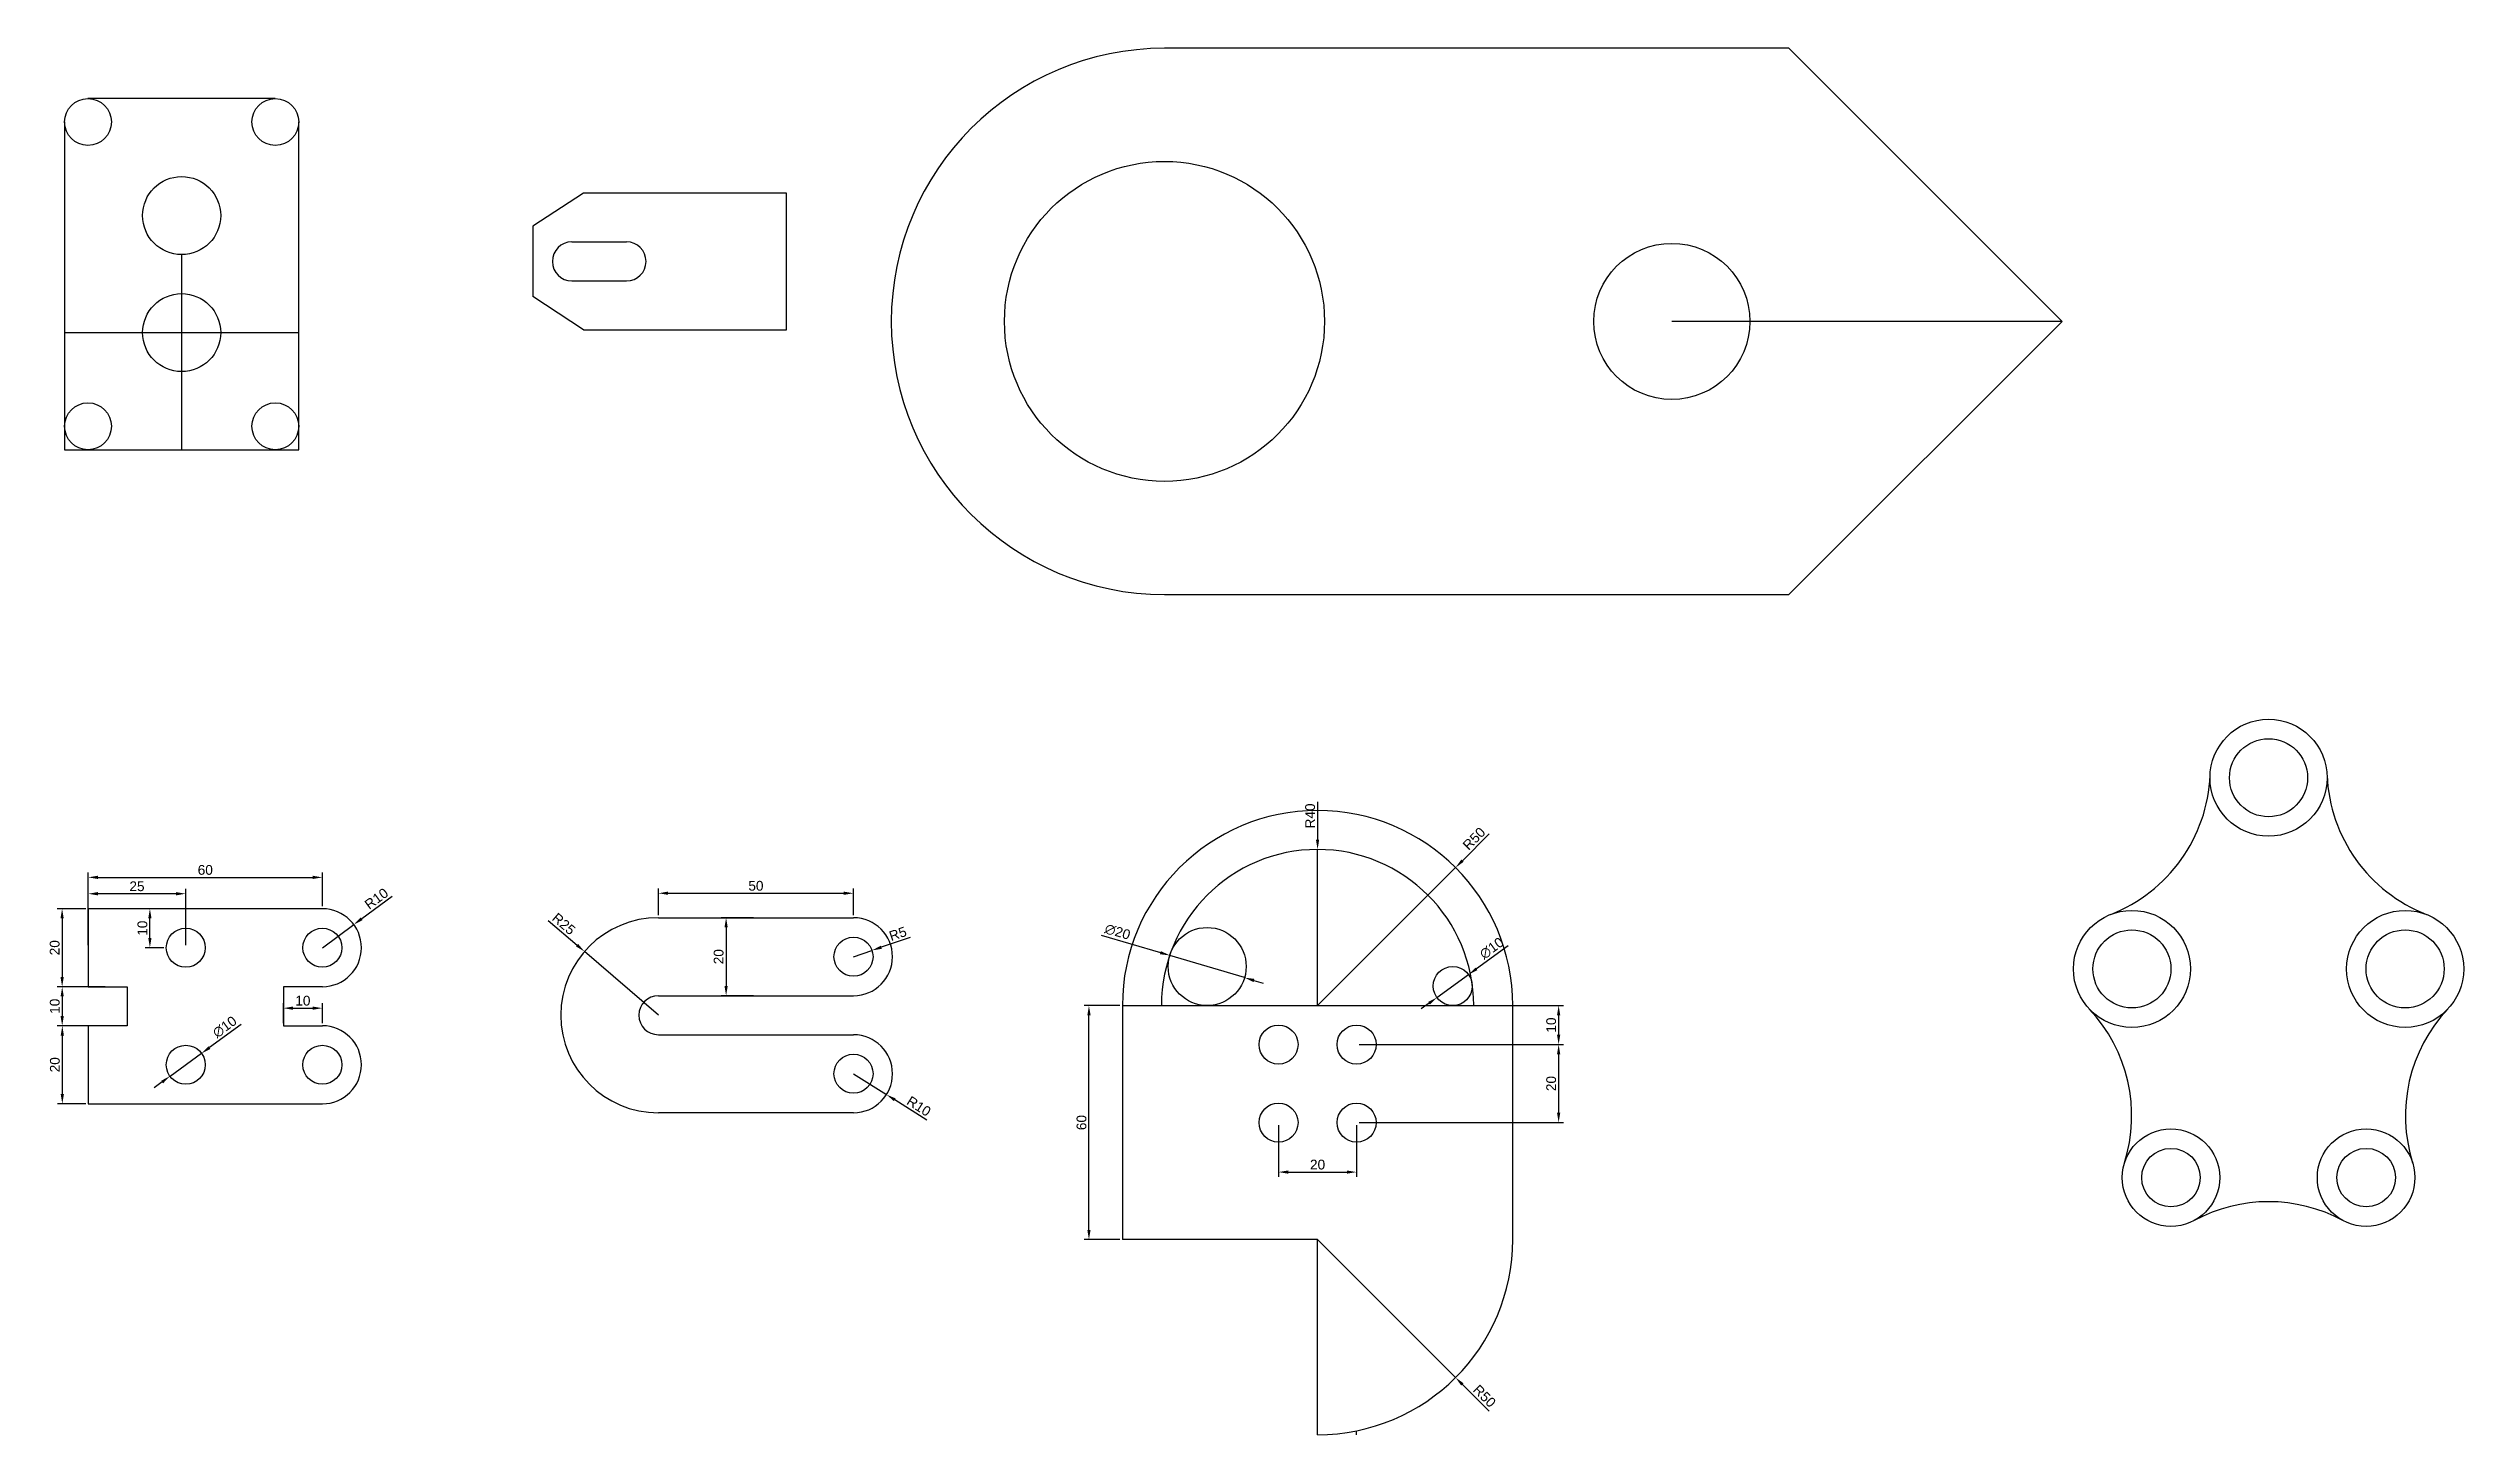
# Model space of a CAD drawing. Header units: millimetres. Extents: x 2995 to 3613, y 2030 to 2385.
import ezdxf

# ---------------------------------------------------------------- set-up
doc = ezdxf.new("R2010")
doc.units = ezdxf.units.MM
doc.styles.get("Standard").update_dxf_attribs({"font": 'arial.ttf'})
doc.dimstyles.new('Annotative', dxfattribs={"dimscale": 0, "dimtxt": 2.5, "dimasz": 2.5, "dimexe": 1.25, "dimexo": 0.625, "dimtad": 1, "dimtxsty": 'Standard', "dimcen": 2.5, "dimadec": 0, "dimazin": 0, "dimtfac": 1, "dimtmove": 0, "dimatfit": 3, "dimfxl": 1, "dimarcsym": 0})
doc.dimstyles.new('ISO-25', dxfattribs={"dimtxt": 2.5, "dimasz": 2.5, "dimexe": 1.25, "dimexo": 0.625, "dimtad": 1, "dimtxsty": 'Standard', "dimcen": 2.5, "dimadec": 0, "dimazin": 0, "dimtfac": 1, "dimtmove": 0, "dimatfit": 3, "dimfxl": 1, "dimarcsym": 0})

# ---------------------------------------------------------------- blocks, each defined once
blk = doc.blocks.new('*D2')
at = {"color": 0, "lineweight": -2, "transparency": 16777216}
for p, q in [((3004.77, 2165.28), (3004.77, 2173.94)), ((3007.27, 2172.69), (3062.27, 2172.69)), ((3064.77, 2165.28), (3064.77, 2173.94))]:
    blk.add_line(p, q, dxfattribs=at)
at = {"color": 0, "transparency": 16777216}
for points in [[(3007.27, 2173.11), (3007.27, 2172.27), (3004.77, 2172.69)], [(3062.27, 2173.11), (3062.27, 2172.27), (3064.77, 2172.69)]]:
    blk.add_solid(points, dxfattribs=at)
at = {"layer": 'Defpoints', "color": 0, "transparency": 16777216}
for p in [(3064.77, 2172.69), (3004.77, 2164.66), (3064.77, 2164.66)]:
    blk.add_point(p, dxfattribs=at)
at = {"color": 0, "transparency": 16777216, "insert": (3034.77, 2174.59), "char_height": 2.5, "attachment_point": 5}
blk.add_mtext('60', dxfattribs=at)
blk = doc.blocks.new('*D3')
at = {"color": 0, "lineweight": -2, "transparency": 16777216}
for p, q in [((3004.15, 2164.66), (2996.84, 2164.66)), ((2998.09, 2162.16), (2998.09, 2147.16)), ((3004.15, 2144.66), (2996.84, 2144.66))]:
    blk.add_line(p, q, dxfattribs=at)
at = {"color": 0, "transparency": 16777216}
for points in [[(2997.67, 2162.16), (2998.51, 2162.16), (2998.09, 2164.66)], [(2997.67, 2147.16), (2998.51, 2147.16), (2998.09, 2144.66)]]:
    blk.add_solid(points, dxfattribs=at)
at = {"layer": 'Defpoints', "color": 0, "transparency": 16777216}
for p in [(3004.77, 2164.66), (2998.09, 2144.66), (3004.77, 2144.66)]:
    blk.add_point(p, dxfattribs=at)
at = {"color": 0, "transparency": 16777216, "insert": (2996.19, 2154.66), "char_height": 2.5, "attachment_point": 5, "rotation": 90}
blk.add_mtext('20', dxfattribs=at)
blk = doc.blocks.new('*D4')
at = {"color": 0, "lineweight": -2, "transparency": 16777216}
for p, q in [((3082.66, 2167.83), (3074.84, 2162.07)), ((3064.77, 2154.66), (3072.82, 2160.59))]:
    blk.add_line(p, q, dxfattribs=at)
at = {"color": 0, "transparency": 16777216}
blk.add_solid([(3074.59, 2162.41), (3075.08, 2161.74), (3072.82, 2160.59)], dxfattribs=at)
at = {"layer": 'Defpoints', "color": 0, "transparency": 16777216}
for p in [(3072.82, 2160.59), (3064.77, 2154.66)]:
    blk.add_point(p, dxfattribs=at)
at = {"color": 0, "transparency": 16777216, "insert": (3078.62, 2167.23), "char_height": 2.5, "attachment_point": 5, "rotation": 36.3861}
blk.add_mtext('R10', dxfattribs=at)
blk = doc.blocks.new('*D5')
at = {"color": 0, "lineweight": -2, "transparency": 16777216}
for p, q in [((3034.15, 2164.66), (3019.33, 2164.66)), ((3020.58, 2157.16), (3020.58, 2162.16)), ((3024.15, 2154.66), (3019.33, 2154.66))]:
    blk.add_line(p, q, dxfattribs=at)
at = {"color": 0, "transparency": 16777216}
for points in [[(3020.16, 2162.16), (3020.99, 2162.16), (3020.58, 2164.66)], [(3020.16, 2157.16), (3020.99, 2157.16), (3020.58, 2154.66)]]:
    blk.add_solid(points, dxfattribs=at)
at = {"layer": 'Defpoints', "color": 0, "transparency": 16777216}
for p in [(3020.58, 2164.66), (3034.77, 2164.66), (3024.77, 2154.66)]:
    blk.add_point(p, dxfattribs=at)
at = {"color": 0, "transparency": 16777216, "insert": (3018.67, 2159.66), "char_height": 2.5, "attachment_point": 5, "rotation": 90}
blk.add_mtext('10', dxfattribs=at)
blk = doc.blocks.new('*D6')
at = {"color": 0, "lineweight": -2, "transparency": 16777216}
for p, q in [((3043.96, 2134.97), (3035.84, 2129.06)), ((3025.73, 2121.72), (3033.82, 2127.6)), ((3023.71, 2120.25), (3021.68, 2118.78))]:
    blk.add_line(p, q, dxfattribs=at)
at = {"color": 0, "transparency": 16777216}
for points in [[(3035.59, 2129.4), (3036.08, 2128.73), (3033.82, 2127.6)], [(3023.46, 2120.58), (3023.95, 2119.91), (3025.73, 2121.72)]]:
    blk.add_solid(points, dxfattribs=at)
at = {"layer": 'Defpoints', "color": 0, "transparency": 16777216}
for p in [(3033.82, 2127.6), (3025.73, 2121.72)]:
    blk.add_point(p, dxfattribs=at)
at = {"color": 0, "transparency": 16777216, "insert": (3039.75, 2134.35), "char_height": 2.5, "attachment_point": 5, "rotation": 36.00447}
blk.add_mtext('∅10', dxfattribs=at)
blk = doc.blocks.new('*D7')
at = {"color": 0, "lineweight": -2, "transparency": 16777216}
for p, q in [((3009.15, 2144.66), (2996.86, 2144.66)), ((2998.11, 2142.16), (2998.11, 2137.16)), ((3009.15, 2134.66), (2996.86, 2134.66))]:
    blk.add_line(p, q, dxfattribs=at)
at = {"color": 0, "transparency": 16777216}
for points in [[(2997.69, 2142.16), (2998.52, 2142.16), (2998.11, 2144.66)], [(2997.69, 2137.16), (2998.52, 2137.16), (2998.11, 2134.66)]]:
    blk.add_solid(points, dxfattribs=at)
at = {"layer": 'Defpoints', "color": 0, "transparency": 16777216}
for p in [(3009.77, 2144.66), (2998.11, 2134.66), (3009.77, 2134.66)]:
    blk.add_point(p, dxfattribs=at)
at = {"color": 0, "transparency": 16777216, "insert": (2996.21, 2139.66), "char_height": 2.5, "attachment_point": 5, "rotation": 90}
blk.add_mtext('10', dxfattribs=at)
blk = doc.blocks.new('*D8')
at = {"color": 0, "lineweight": -2, "transparency": 16777216}
for p, q in [((3009.15, 2134.66), (2996.89, 2134.66)), ((2998.14, 2132.16), (2998.14, 2117.16)), ((3004.15, 2114.66), (2996.89, 2114.66))]:
    blk.add_line(p, q, dxfattribs=at)
at = {"color": 0, "transparency": 16777216}
for points in [[(2997.72, 2132.16), (2998.55, 2132.16), (2998.14, 2134.66)], [(2997.72, 2117.16), (2998.55, 2117.16), (2998.14, 2114.66)]]:
    blk.add_solid(points, dxfattribs=at)
at = {"layer": 'Defpoints', "color": 0, "transparency": 16777216}
for p in [(3009.77, 2134.66), (2998.14, 2114.66), (3004.77, 2114.66)]:
    blk.add_point(p, dxfattribs=at)
at = {"color": 0, "transparency": 16777216, "insert": (2996.24, 2124.66), "char_height": 2.5, "attachment_point": 5, "rotation": 90}
blk.add_mtext('20', dxfattribs=at)
blk = doc.blocks.new('*D9')
at = {"color": 0, "lineweight": -2, "transparency": 16777216}
for p, q in [((3004.77, 2155.28), (3004.77, 2169.75)), ((3027.27, 2168.5), (3007.27, 2168.5)), ((3029.77, 2155.28), (3029.77, 2169.75))]:
    blk.add_line(p, q, dxfattribs=at)
at = {"color": 0, "transparency": 16777216}
for points in [[(3007.27, 2168.92), (3007.27, 2168.08), (3004.77, 2168.5)], [(3027.27, 2168.92), (3027.27, 2168.08), (3029.77, 2168.5)]]:
    blk.add_solid(points, dxfattribs=at)
at = {"layer": 'Defpoints', "color": 0, "transparency": 16777216}
for p in [(3004.77, 2168.5), (3004.77, 2154.66), (3029.77, 2154.66)]:
    blk.add_point(p, dxfattribs=at)
at = {"color": 0, "transparency": 16777216, "insert": (3017.27, 2170.4), "char_height": 2.5, "attachment_point": 5}
blk.add_mtext('25', dxfattribs=at)
blk = doc.blocks.new('*D10')
at = {"color": 0, "lineweight": -2, "transparency": 16777216}
for p, q in [((3054.77, 2135.28), (3054.77, 2140.42)), ((3057.27, 2139.17), (3062.27, 2139.17)), ((3064.77, 2135.28), (3064.77, 2140.42))]:
    blk.add_line(p, q, dxfattribs=at)
at = {"color": 0, "transparency": 16777216}
for points in [[(3057.27, 2139.58), (3057.27, 2138.75), (3054.77, 2139.17)], [(3062.27, 2139.58), (3062.27, 2138.75), (3064.77, 2139.17)]]:
    blk.add_solid(points, dxfattribs=at)
at = {"layer": 'Defpoints', "color": 0, "transparency": 16777216}
for p in [(3064.77, 2139.17), (3054.77, 2134.66), (3064.77, 2134.66)]:
    blk.add_point(p, dxfattribs=at)
at = {"color": 0, "transparency": 16777216, "insert": (3059.77, 2141.07), "char_height": 2.5, "attachment_point": 5}
blk.add_mtext('10', dxfattribs=at)
blk = doc.blocks.new('*D11')
at = {"color": 0, "lineweight": -2, "transparency": 16777216}
for p, q in [((3122.65, 2161.68), (3130.03, 2155.32)), ((3150.85, 2137.36), (3131.92, 2153.69))]:
    blk.add_line(p, q, dxfattribs=at)
at = {"color": 0, "transparency": 16777216}
blk.add_solid([(3130.3, 2155.63), (3129.75, 2155), (3131.92, 2153.69)], dxfattribs=at)
at = {"layer": 'Defpoints', "color": 0, "transparency": 16777216}
for p in [(3131.92, 2153.69), (3150.85, 2137.36)]:
    blk.add_point(p, dxfattribs=at)
at = {"color": 0, "transparency": 16777216, "insert": (3126.63, 2160.76), "char_height": 2.5, "attachment_point": 5, "rotation": 319.22528}
blk.add_mtext('R25', dxfattribs=at)
blk = doc.blocks.new('*D12')
at = {"color": 0, "lineweight": -2, "transparency": 16777216}
for p, q in [((3200.85, 2152.36), (3205.59, 2153.97)), ((3215.34, 2157.28), (3207.95, 2154.77))]:
    blk.add_line(p, q, dxfattribs=at)
at = {"color": 0, "transparency": 16777216}
blk.add_solid([(3207.82, 2155.17), (3208.09, 2154.38), (3205.59, 2153.97)], dxfattribs=at)
at = {"layer": 'Defpoints', "color": 0, "transparency": 16777216}
for p in [(3205.59, 2153.97), (3200.85, 2152.36)]:
    blk.add_point(p, dxfattribs=at)
at = {"color": 0, "transparency": 16777216, "insert": (3212.22, 2158.23), "char_height": 2.5, "attachment_point": 5, "rotation": 18.77005}
blk.add_mtext('R5', dxfattribs=at)
blk = doc.blocks.new('*D13')
at = {"color": 0, "lineweight": -2, "transparency": 16777216}
for p, q in [((3200.85, 2122.36), (3209.3, 2117.02)), ((3219.63, 2110.49), (3211.42, 2115.68))]:
    blk.add_line(p, q, dxfattribs=at)
at = {"color": 0, "transparency": 16777216}
blk.add_solid([(3211.64, 2116.03), (3211.2, 2115.33), (3209.3, 2117.02)], dxfattribs=at)
at = {"layer": 'Defpoints', "color": 0, "transparency": 16777216}
for p in [(3200.85, 2122.36), (3209.3, 2117.02)]:
    blk.add_point(p, dxfattribs=at)
at = {"color": 0, "transparency": 16777216, "insert": (3217.6, 2114.02), "char_height": 2.5, "attachment_point": 5, "rotation": 327.70089}
blk.add_mtext('R10', dxfattribs=at)
blk = doc.blocks.new('*D14')
at = {"color": 0, "lineweight": -2, "transparency": 16777216}
for p, q in [((3175.23, 2162.36), (3166.96, 2162.36)), ((3168.21, 2159.86), (3168.21, 2144.86)), ((3175.23, 2142.36), (3166.96, 2142.36))]:
    blk.add_line(p, q, dxfattribs=at)
at = {"color": 0, "transparency": 16777216}
for points in [[(3167.8, 2159.86), (3168.63, 2159.86), (3168.21, 2162.36)], [(3167.8, 2144.86), (3168.63, 2144.86), (3168.21, 2142.36)]]:
    blk.add_solid(points, dxfattribs=at)
at = {"layer": 'Defpoints', "color": 0, "transparency": 16777216}
for p in [(3175.85, 2162.36), (3168.21, 2142.36), (3175.85, 2142.36)]:
    blk.add_point(p, dxfattribs=at)
at = {"color": 0, "transparency": 16777216, "insert": (3166.31, 2152.36), "char_height": 2.5, "attachment_point": 5, "rotation": 90}
blk.add_mtext('20', dxfattribs=at)
blk = doc.blocks.new('*D15')
at = {"color": 0, "lineweight": -2, "transparency": 16777216}
for p, q in [((3150.85, 2162.98), (3150.85, 2169.87)), ((3153.35, 2168.62), (3198.35, 2168.62)), ((3200.85, 2162.98), (3200.85, 2169.87))]:
    blk.add_line(p, q, dxfattribs=at)
at = {"color": 0, "transparency": 16777216}
for points in [[(3153.35, 2169.04), (3153.35, 2168.21), (3150.85, 2168.62)], [(3198.35, 2169.04), (3198.35, 2168.21), (3200.85, 2168.62)]]:
    blk.add_solid(points, dxfattribs=at)
at = {"layer": 'Defpoints', "color": 0, "transparency": 16777216}
for p in [(3200.85, 2168.62), (3150.85, 2162.36), (3200.85, 2162.36)]:
    blk.add_point(p, dxfattribs=at)
at = {"color": 0, "transparency": 16777216, "insert": (3175.85, 2170.52), "char_height": 2.5, "attachment_point": 5}
blk.add_mtext('50', dxfattribs=at)
blk = doc.blocks.new('*D16')
at = {"color": 0, "lineweight": -2, "transparency": 16777216}
for p, q in [((3269.13, 2139.84), (3259.93, 2139.84)), ((3261.18, 2082.34), (3261.18, 2137.34)), ((3269.13, 2079.84), (3259.93, 2079.84))]:
    blk.add_line(p, q, dxfattribs=at)
at = {"color": 0, "transparency": 16777216}
for points in [[(3260.77, 2137.34), (3261.6, 2137.34), (3261.18, 2139.84)], [(3260.77, 2082.34), (3261.6, 2082.34), (3261.18, 2079.84)]]:
    blk.add_solid(points, dxfattribs=at)
at = {"layer": 'Defpoints', "color": 0, "transparency": 16777216}
for p in [(3261.18, 2139.84), (3269.76, 2139.84), (3269.76, 2079.84)]:
    blk.add_point(p, dxfattribs=at)
at = {"color": 0, "transparency": 16777216, "insert": (3259.28, 2109.84), "char_height": 2.5, "attachment_point": 5, "rotation": 90}
blk.add_mtext('60', dxfattribs=at)
blk = doc.blocks.new('*D17')
at = {"color": 0, "lineweight": -2, "transparency": 16777216}
for p, q in [((3264.33, 2157.91), (3279.49, 2153.4)), ((3301.06, 2146.99), (3281.89, 2152.69)), ((3303.45, 2146.27), (3305.85, 2145.56))]:
    blk.add_line(p, q, dxfattribs=at)
at = {"color": 0, "transparency": 16777216}
for points in [[(3279.61, 2153.8), (3279.37, 2153), (3281.89, 2152.69)], [(3303.57, 2146.67), (3303.33, 2145.87), (3301.06, 2146.99)]]:
    blk.add_solid(points, dxfattribs=at)
at = {"layer": 'Defpoints', "color": 0, "transparency": 16777216}
for p in [(3281.89, 2152.69), (3301.06, 2146.99)]:
    blk.add_point(p, dxfattribs=at)
at = {"color": 0, "transparency": 16777216, "insert": (3268.51, 2158.73), "char_height": 2.5, "attachment_point": 5, "rotation": 343.43012}
blk.add_mtext('∅20', dxfattribs=at)
blk = doc.blocks.new('*D18')
at = {"color": 0, "lineweight": -2, "transparency": 16777216}
for p, q in [((3368.59, 2155.14), (3360.47, 2149.24)), ((3350.35, 2141.9), (3358.44, 2147.77)), ((3348.33, 2140.43), (3346.3, 2138.96))]:
    blk.add_line(p, q, dxfattribs=at)
at = {"color": 0, "transparency": 16777216}
for points in [[(3360.22, 2149.58), (3360.71, 2148.91), (3358.44, 2147.77)], [(3348.08, 2140.77), (3348.57, 2140.09), (3350.35, 2141.9)]]:
    blk.add_solid(points, dxfattribs=at)
at = {"layer": 'Defpoints', "color": 0, "transparency": 16777216}
for p in [(3358.44, 2147.77), (3350.35, 2141.9)]:
    blk.add_point(p, dxfattribs=at)
at = {"color": 0, "transparency": 16777216, "insert": (3364.38, 2154.52), "char_height": 2.5, "attachment_point": 5, "rotation": 35.98609}
blk.add_mtext('∅10', dxfattribs=at)
blk = doc.blocks.new('*D19')
at = {"color": 0, "lineweight": -2, "transparency": 16777216}
for p, q in [((3330.38, 2129.84), (3382.78, 2129.84)), ((3381.53, 2127.34), (3381.53, 2112.34)), ((3330.38, 2109.84), (3382.78, 2109.84))]:
    blk.add_line(p, q, dxfattribs=at)
at = {"color": 0, "transparency": 16777216}
for points in [[(3381.11, 2127.34), (3381.94, 2127.34), (3381.53, 2129.84)], [(3381.11, 2112.34), (3381.94, 2112.34), (3381.53, 2109.84)]]:
    blk.add_solid(points, dxfattribs=at)
at = {"layer": 'Defpoints', "color": 0, "transparency": 16777216}
for p in [(3329.76, 2129.84), (3329.76, 2109.84), (3381.53, 2109.84)]:
    blk.add_point(p, dxfattribs=at)
at = {"color": 0, "transparency": 16777216, "insert": (3379.62, 2119.84), "char_height": 2.5, "attachment_point": 5, "rotation": 90}
blk.add_mtext('20', dxfattribs=at)
blk = doc.blocks.new('*D20')
at = {"color": 0, "lineweight": -2, "transparency": 16777216}
for p, q in [((3320.38, 2139.84), (3382.78, 2139.84)), ((3381.53, 2137.34), (3381.53, 2132.34)), ((3357.2, 2129.84), (3382.78, 2129.84))]:
    blk.add_line(p, q, dxfattribs=at)
at = {"color": 0, "transparency": 16777216}
for points in [[(3381.11, 2137.34), (3381.94, 2137.34), (3381.53, 2139.84)], [(3381.11, 2132.34), (3381.94, 2132.34), (3381.53, 2129.84)]]:
    blk.add_solid(points, dxfattribs=at)
at = {"layer": 'Defpoints', "color": 0, "transparency": 16777216}
for p in [(3319.76, 2139.84), (3356.58, 2129.84), (3381.53, 2129.84)]:
    blk.add_point(p, dxfattribs=at)
at = {"color": 0, "transparency": 16777216, "insert": (3379.62, 2134.84), "char_height": 2.5, "attachment_point": 5, "rotation": 90}
blk.add_mtext('10', dxfattribs=at)
blk = doc.blocks.new('*D21')
at = {"color": 0, "lineweight": -2, "transparency": 16777216}
for p, q in [((3319.76, 2192.05), (3319.76, 2182.34)), ((3319.76, 2139.84), (3319.76, 2179.84))]:
    blk.add_line(p, q, dxfattribs=at)
at = {"color": 0, "transparency": 16777216}
blk.add_solid([(3319.34, 2182.34), (3320.17, 2182.34), (3319.76, 2179.84)], dxfattribs=at)
at = {"layer": 'Defpoints', "color": 0, "transparency": 16777216}
for p in [(3319.76, 2179.84), (3319.76, 2139.84)]:
    blk.add_point(p, dxfattribs=at)
at = {"color": 0, "transparency": 16777216, "insert": (3317.85, 2188.44), "char_height": 2.5, "attachment_point": 5, "rotation": 90}
blk.add_mtext('R40', dxfattribs=at)
blk = doc.blocks.new('*D25')
at = {"color": 0, "lineweight": -2, "transparency": 16777216}
for p, q in [((3363.75, 2183.83), (3356.88, 2176.96)), ((3319.76, 2139.84), (3355.11, 2175.19))]:
    blk.add_line(p, q, dxfattribs=at)
at = {"color": 0, "transparency": 16777216}
blk.add_solid([(3356.58, 2177.25), (3357.17, 2176.67), (3355.11, 2175.19)], dxfattribs=at)
at = {"layer": 'Defpoints', "color": 0, "transparency": 16777216}
for p in [(3355.11, 2175.19), (3319.76, 2139.84)]:
    blk.add_point(p, dxfattribs=at)
at = {"color": 0, "transparency": 16777216, "insert": (3359.85, 2182.62), "char_height": 2.5, "attachment_point": 5, "rotation": 45}
blk.add_mtext('R50', dxfattribs=at)
blk = doc.blocks.new('*D23')
at = {"color": 0, "lineweight": -2, "transparency": 16777216}
for p, q in [((3319.76, 2079.84), (3355.11, 2044.48)), ((3363.75, 2035.84), (3356.88, 2042.71))]:
    blk.add_line(p, q, dxfattribs=at)
at = {"color": 0, "transparency": 16777216}
blk.add_solid([(3357.17, 2043.01), (3356.58, 2042.42), (3355.11, 2044.48)], dxfattribs=at)
at = {"layer": 'Defpoints', "color": 0, "transparency": 16777216}
for p in [(3319.76, 2079.84), (3355.11, 2044.48)]:
    blk.add_point(p, dxfattribs=at)
at = {"color": 0, "transparency": 16777216, "insert": (3362.54, 2039.74), "char_height": 2.5, "attachment_point": 5, "rotation": 315}
blk.add_mtext('R50', dxfattribs=at)
blk = doc.blocks.new('*D24')
at = {"color": 0, "lineweight": -2, "transparency": 16777216}
for p, q in [((3309.76, 2109.21), (3309.76, 2095.9)), ((3329.76, 2109.21), (3329.76, 2095.9)), ((3312.26, 2097.15), (3327.26, 2097.15))]:
    blk.add_line(p, q, dxfattribs=at)
at = {"color": 0, "transparency": 16777216}
for points in [[(3312.26, 2097.57), (3312.26, 2096.74), (3309.76, 2097.15)], [(3327.26, 2097.57), (3327.26, 2096.74), (3329.76, 2097.15)]]:
    blk.add_solid(points, dxfattribs=at)
at = {"layer": 'Defpoints', "color": 0, "transparency": 16777216}
for p in [(3309.76, 2109.84), (3329.76, 2109.84), (3329.76, 2097.15)]:
    blk.add_point(p, dxfattribs=at)
at = {"color": 0, "transparency": 16777216, "insert": (3319.76, 2099.06), "char_height": 2.5, "attachment_point": 5}
blk.add_mtext('20', dxfattribs=at)

msp = doc.modelspace()

# ---------------------------------------------------------------- linework, layer by layer
for p, q in [((3440.533, 2385.199), (3280.533, 2385.199)), ((3280.533, 2385.199), (3280.533, 2385.199)), ((3440.533, 2385.199), (3510.533, 2315.199)), ((3052.713, 2372.318), (3004.713, 2372.318)), ((2998.713, 2366.318), (2998.713, 2282.318)), ((3058.713, 2282.318), (3058.713, 2366.318)), ((3131.693, 2348.064), (3118.693, 2339.564)), ((3183.693, 2348.064), (3131.693, 2348.064)), ((3183.693, 2313.064), (3183.693, 2348.064)), ((3118.693, 2339.564), (3118.693, 2321.564)), ((3128.693, 2335.564), (3142.693, 2335.564)), ((3028.713, 2332.318), (3028.713, 2282.318)), ((3131.693, 2313.064), (3118.693, 2321.564)), ((3128.693, 2325.564), (3142.693, 2325.564)), ((3210.533, 2315.199), (3210.533, 2315.199)), ((3510.533, 2315.199), (3410.533, 2315.199)), ((3440.533, 2245.199), (3510.533, 2315.199)), ((2998.713, 2312.318), (3058.713, 2312.318)), ((3131.693, 2313.064), (3183.693, 2313.064)), ((2998.713, 2282.318), (3058.713, 2282.318)), ((3280.533, 2245.199), (3440.533, 2245.199)), ((3280.533, 2245.199), (3280.533, 2245.199)), ((3319.756, 2189.837), (3319.756, 2189.837)), ((3004.773, 2164.656), (3004.773, 2144.656)), ((3064.773, 2164.656), (3004.773, 2164.656)), ((3150.852, 2162.36), (3200.852, 2162.36)), ((3004.773, 2144.656), (3014.773, 2144.656)), ((3014.773, 2144.656), (3014.773, 2134.656)), ((3064.773, 2144.656), (3054.773, 2144.656)), ((3054.773, 2144.656), (3054.773, 2134.656)), ((3150.852, 2142.36), (3200.852, 2142.36)), ((3269.756, 2139.837), (3269.756, 2079.837)), ((3269.756, 2139.837), (3369.756, 2139.837)), ((3369.756, 2079.837), (3369.756, 2139.837)), ((3014.773, 2134.656), (3004.773, 2134.656)), ((3004.773, 2134.656), (3004.773, 2114.656)), ((3054.773, 2134.656), (3064.773, 2134.656)), ((3150.852, 2132.36), (3200.852, 2132.36)), ((3004.773, 2114.656), (3064.773, 2114.656)), ((3200.852, 2112.36), (3150.852, 2112.36)), ((3319.756, 2079.837), (3269.756, 2079.837)), ((3319.756, 2029.837), (3319.756, 2079.837)), ((3329.756, 2029.837), (3329.756, 2030.847))]:
    msp.add_line(p, q)
for centre, radius in [((3004.713, 2366.318), 6), ((3052.713, 2366.318), 6), ((3028.713, 2342.318), 10), ((3280.533, 2315.199), 41), ((3410.533, 2315.199), 20), ((3028.713, 2312.318), 10), ((3004.713, 2288.318), 6), ((3052.713, 2288.318), 6), ((3563.417, 2198.228), 15), ((3563.417, 2198.228), 10), ((3528.417, 2149.228), 15), ((3598.417, 2149.228), 15), ((3029.773, 2154.656), 5), ((3064.773, 2154.656), 5), ((3200.852, 2152.36), 5), ((3291.471, 2149.837), 10), ((3528.417, 2149.228), 10), ((3598.417, 2149.228), 10), ((3354.397, 2144.837), 5), ((3029.773, 2124.656), 5), ((3064.773, 2124.656), 5), ((3309.756, 2129.837), 5), ((3329.756, 2129.837), 5), ((3200.852, 2122.36), 5), ((3309.756, 2109.837), 5), ((3329.756, 2109.837), 5), ((3538.417, 2095.728), 12.5), ((3588.417, 2095.728), 12.5), ((3538.417, 2095.728), 7.5), ((3588.417, 2095.728), 7.5)]:
    msp.add_circle(centre, radius)
for centre, radius, start, end in [((3280.533, 2315.199), 70, 90, 180), ((3128.693, 2330.564), 5, 90, 270), ((3142.693, 2330.564), 5, 270, 90), ((3280.533, 2315.199), 70, 180, 270), ((3508.463, 2200.481), 40, 291.272081, 357.652564), ((3618.371, 2200.481), 40, 182.347436, 248.727919), ((3319.756, 2139.837), 50, 90, 180), ((3319.756, 2139.837), 50, 0, 90), ((3319.756, 2139.837), 40, 0, 180), ((3064.773, 2154.656), 10, 270, 90), ((3150.852, 2137.36), 25, 90, 270), ((3200.852, 2152.36), 10, 270, 90), ((3150.852, 2137.36), 5, 90, 270), ((3488.356, 2111.544), 40, 342.467239, 43.248933), ((3638.478, 2111.544), 40, 136.751067, 197.532761), ((3064.773, 2124.656), 10, 270, 90), ((3200.852, 2122.36), 10, 270, 90), ((3563.417, 2049.563), 40, 61.56311, 118.43689), ((3319.756, 2079.837), 50, 270, 0)]:
    msp.add_arc(centre, radius, start, end)

# ---------------------------------------------------------------- dimensions: what is measured, and where the dimension line sits
for center, mpoint, dimstyle, picture, middle in [((3319.756, 2139.837), (3319.756, 2179.837), 'ISO-25', '*D21', (3317.854, 2188.444)), ((3319.756, 2139.837), (3355.111, 2175.192), 'Annotative', '*D25', (3359.853, 2182.623)), ((3064.773, 2154.656), (3072.823, 2160.588), 'ISO-25', '*D4', (3078.624, 2167.225)), ((3150.852, 2137.36), (3131.92, 2153.687), 'ISO-25', '*D11', (3126.633, 2160.757)), ((3200.852, 2152.36), (3205.586, 2153.968), 'ISO-25', '*D12', (3212.219, 2158.225)), ((3200.852, 2122.36), (3209.305, 2117.016), 'ISO-25', '*D13', (3217.597, 2114.024)), ((3319.756, 2079.837), (3355.111, 2044.482), 'ISO-25', '*D23', (3362.542, 2039.74))]:
    dim = msp.add_radius_dim(center=center, mpoint=mpoint, dimstyle=dimstyle)
    dim.commit()
    dim.dimension.update_dxf_attribs({"geometry": picture, "text_midpoint": middle})
for base, p1, p2, picture, middle in [((3064.773, 2172.689), (3004.773, 2164.656), (3064.773, 2164.656), '*D2', (3034.773, 2174.59)), ((3004.773, 2168.498), (3029.773, 2154.656), (3004.773, 2154.656), '*D9', (3017.273, 2170.4)), ((3200.852, 2168.622), (3150.852, 2162.36), (3200.852, 2162.36), '*D15', (3175.852, 2170.523)), ((3064.773, 2139.167), (3054.773, 2134.656), (3064.773, 2134.656), '*D10', (3059.773, 2141.068)), ((3329.756, 2097.154), (3309.756, 2109.837), (3329.756, 2109.837), '*D24', (3319.756, 2099.056))]:
    dim = msp.add_linear_dim(base=base, p1=p1, p2=p2, dimstyle='ISO-25')
    dim.commit()
    dim.dimension.update_dxf_attribs({"geometry": picture, "text_midpoint": middle})
for base, p1, p2, picture, middle in [((2998.091, 2144.656), (3004.773, 2164.656), (3004.773, 2144.656), '*D3', (2996.189, 2154.656)), ((3020.576, 2164.656), (3024.773, 2154.656), (3034.773, 2164.656), '*D5', (3018.675, 2159.656)), ((3168.214, 2142.36), (3175.852, 2162.36), (3175.852, 2142.36), '*D14', (3166.313, 2152.36)), ((2998.107, 2134.656), (3009.773, 2144.656), (3009.773, 2134.656), '*D7', (2996.206, 2139.656)), ((3261.182, 2139.837), (3269.756, 2079.837), (3269.756, 2139.837), '*D16', (3259.281, 2109.837)), ((3381.526, 2129.837), (3319.756, 2139.837), (3356.578, 2129.837), '*D20', (3379.625, 2134.837)), ((2998.137, 2114.656), (3009.773, 2134.656), (3004.773, 2114.656), '*D8', (2996.236, 2124.656)), ((3381.526, 2109.837), (3329.756, 2129.837), (3329.756, 2109.837), '*D19', (3379.625, 2119.837))]:
    dim = msp.add_linear_dim(base=base, p1=p1, p2=p2, angle=90, dimstyle='ISO-25')
    dim.commit()
    dim.dimension.update_dxf_attribs({"geometry": picture, "text_midpoint": middle})
dim = msp.add_diameter_dim_2p(p1=(3301.056, 2146.985), p2=(3281.887, 2152.689), dimstyle='ISO-25')
dim.commit()
dim.dimension.update_dxf_attribs({"geometry": '*D17', "text_midpoint": (3267.948, 2156.836), "dimtype": 163})
for p1, p2, picture, middle in [((3350.351, 2141.899), (3358.442, 2147.775), '*D18', (3364.381, 2154.524)), ((3025.728, 2121.717), (3033.817, 2127.595), '*D6', (3039.754, 2134.346))]:
    dim = msp.add_diameter_dim_2p(p1=p1, p2=p2, dimstyle='ISO-25')
    dim.commit()
    dim.dimension.update_dxf_attribs({"geometry": picture, "text_midpoint": middle})

doc.saveas('drawing.dxf')
